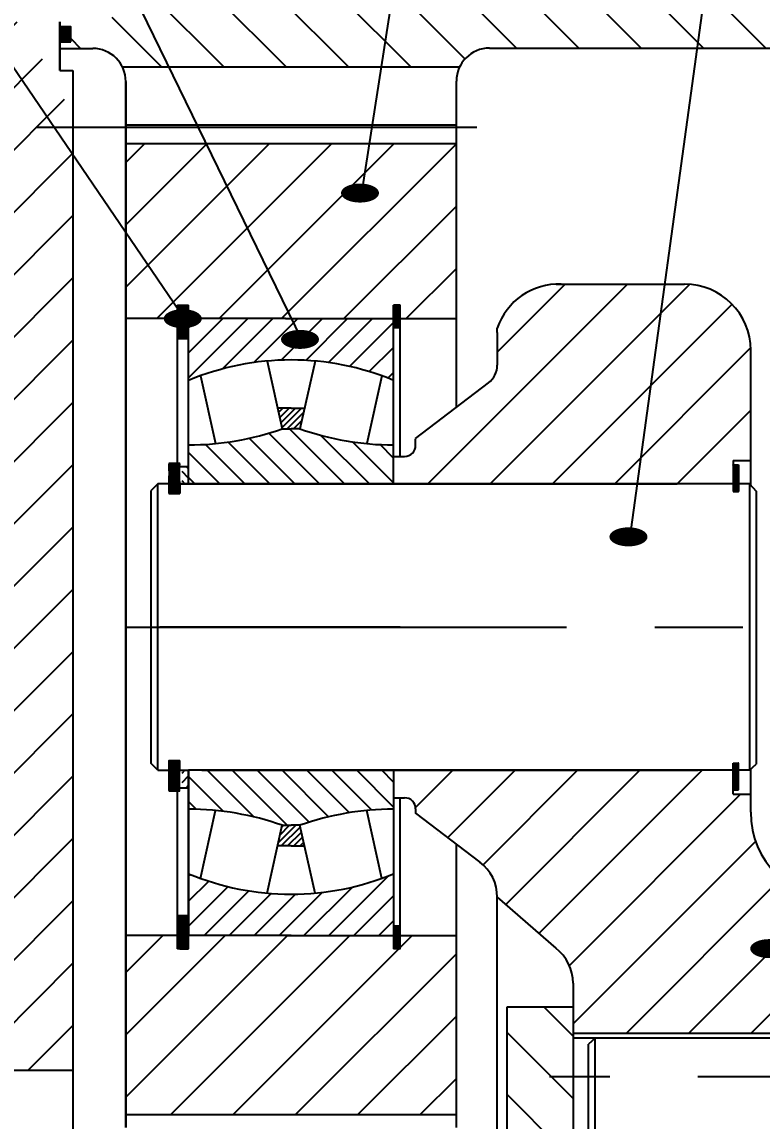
# Model space of a CAD drawing. Header units: millimetres. Extents: x -519 to 6201, y -152 to 4787.
# Drawn here: x 1500.7 to 1836.5, y 1435.1 to 1934 of the extents above; entities that cross this region are included whole.
import ezdxf
from ezdxf.enums import TextEntityAlignment as Align

# ---------------------------------------------------------------- set-up
doc = ezdxf.new("R2010")
doc.units = ezdxf.units.MM
doc.header["$LTSCALE"] = 160
doc.linetypes.add('G', pattern=[2, 1.25, -0.25, 0.25, -0.25])
for name, color, linetype in [('01', 7, 'Continuous'), ('02', 1, 'Continuous'), ('05', 4, 'G'), ('10', 1, 'Continuous')]:
    doc.layers.add(name, color=color, linetype=linetype)
doc.styles.get("Standard").update_dxf_attribs({"font": 'isocp', "width": 0.707, "bigfont": 'intecad.shx'})
pattern_1 = [(225, (5325.254565309659, -3742.7974564551), (14.14213562373095, -14.14213562373095), [])]
pattern_2 = [(135, (5328.254565309659, -3742.7974564551), (-0.07071067811865475, -0.07071067811865475), [])]
pattern_3 = [(44.99999999783889, (-3232.590672209882, 5307.120730104639), (0.07071067811598768, -0.07071067812132183), [])]
pattern_4 = [(314.9999999976978, (-3232.590672494044, -1988.497655601119), (0.070710678121496, 0.0707106781158135), [])]

msp = doc.modelspace()

# ---------------------------------------------------------------- hatches: boundary and pattern name
at = {"layer": '02'}
h = msp.add_hatch(dxfattribs=at)
h.set_pattern_fill('_USER', color=256, scale=20, angle=135, style=0, pattern_type=0)
h.set_pattern_definition([(135, (5325.254565309659, -3742.7974564551), (-14.14213562373095, -14.14213562373095), [])])
h.paths.add_polyline_path([(1561.157958594103, 680.4065370625915), (1532.805431010417, 626.8212788037883), (1532.805431010417, 626.3565370625922), (1533.805431010419, 626.3565370625922), (1533.805431010419, 606.9815370625922), (1756.355608969275, 606.9815370625922), (1773.225793824798, 671.8565370625922), (1712.805431010421, 671.8565370625922, -0.289261294317525), (1699.262997698789, 680.4065370625915)])
h.paths.add_polyline_path([(1517.805431010419, 671.9815370625922), (1517.805431010419, 649.9815370625922), (1545.059768909779, 649.9815370625922), (1561.157958594103, 680.4065370625915), (1546.287618332956, 680.4065370625915, -0.2867567683141176), (1532.805431010419, 671.9815370625922)])
h.paths.add_polyline_path([(1517.805431010419, 649.9815370625922), (1517.805431010419, 637.7383368618514), (1521.805431010419, 637.7383368618514), (1521.805431010419, 630.7383368618514), (1517.805431010419, 630.7383368618514), (1517.805431010419, 626.3565370625922), (1532.559531233785, 626.3565370625922), (1545.059768909779, 649.9815370625922)])
h.paths.add_polyline_path([(1773.225793824798, 671.8565370625922), (1756.355608969275, 606.9815370625922), (1883.805431010419, 606.9815370625922), (1883.805431010419, 593.7015370625934), (1933.805431010419, 593.7015370625934), (1933.805431010419, 617.6065370625922), (1952.805431010419, 617.6065370625922), (1952.805431010419, 671.8565370625922)])
h.paths.add_polyline_path([(1883.805431010419, 567.7015370625934), (1883.805431010419, 535.6315370625919), (1933.805431010419, 535.6315370625919), (1933.805431010419, 567.7015370625934)])
h.paths.add_polyline_path([(1549.953199715434, 1986.981537062592), (1578.914883889299, 1913.556537062593), (1661.168942548054, 1913.556537062593), (1669.184071563496, 1986.981537062592)])
h.paths.add_polyline_path([(1549.073774771171, 1943.981537062592), (1544.056194034622, 1935.981537062443), (1538.89164243223, 1935.981537062443), (1538.89164243223, 1933.981537062418), (1517.805431010419, 1933.981537062418), (1517.805431010419, 1931.981537062592), (1522.805431010419, 1931.981537062592), (1522.805431010419, 1924.981537062592), (1517.805431010419, 1924.981537062592), (1517.805431010419, 1921.981537062592), (1532.805431010419, 1921.981537062592, -0.2867567683141442), (1546.287618332956, 1913.556537062593), (1578.914883889299, 1913.556537062593), (1566.914077066148, 1943.981537062592)])
h.paths.add_polyline_path([(1533.805431010419, 1986.981537062592), (1533.805431010419, 1967.606537062592), (1517.805431010419, 1967.606537062592), (1517.805431010419, 1953.981537062683), (1538.89164243223, 1953.981537062685), (1538.89164243223, 1951.981537062658), (1544.056194034622, 1951.981537062656), (1549.073774771186, 1943.981537062592), (1566.91407706615, 1943.981537062592), (1549.953199715434, 1986.981537062592)])
h.paths.add_polyline_path([(1669.184071563496, 1986.981537062592), (1661.168942548054, 1913.556537062593), (1699.262997698787, 1913.556537062591, -0.2892612943175812), (1712.805431010419, 1922.106537062592), (1799.842743319557, 1922.106537062592), (1806.597388653, 1986.981537062592)])
h.paths.add_polyline_path([(1806.597388653, 1986.981537062592), (1799.842743319557, 1922.106537062592), (1926.387644765628, 1922.106537062592), (1937.78471489469, 1976.431537062593), (1933.805431010419, 1976.431537062593), (1933.805431010421, 2000.261537062591), (1883.805431010421, 2000.261537062591), (1883.805431010421, 1995.011537062278), (1883.805431010419, 1986.981537062592)])
h.paths.add_polyline_path([(1937.784714894692, 1976.431537062593), (1926.387644765628, 1922.106537062592), (1952.805431010419, 1922.106537062592), (1952.805431010419, 1976.431537062593)])
h.paths.add_polyline_path([(1883.805431010419, 2058.331537062592), (1883.805431010419, 2026.261537062593), (1933.805431010419, 2026.261537062591), (1933.805431010419, 2058.331537062594)])
h.paths.add_polyline_path([(1629.974811936024, 1946.52771981414), (1629.974811936024, 1961.698718929968), (1610.282504243715, 1961.698718929968), (1610.282504243715, 1946.52771981414)], flags=24)
h = msp.add_hatch(dxfattribs=at)
h.set_pattern_fill('_USER', color=256, scale=20, angle=225, style=0, pattern_type=0)
h.set_pattern_definition(pattern_1)
h.paths.add_polyline_path([(1458.805431010419, 1933.981537062418), (1458.805431010419, 1896.473722683816), (1464.805431010419, 1896.473722683816), (1464.805431010419, 1892.473722683822, -0.04371584273154108), (1464.805431010419, 1891.977869177986), (1464.805431010419, 1888.473722683816), (1458.805431010419, 1888.473722683816), (1458.805431010419, 1880.956537062593), (1448.805431010419, 1880.956537062593), (1448.805431010419, 1473.194037062594), (1490.81743101042, 1473.194037062594), (1490.81743101042, 1458.194037062594), (1523.805431010419, 1458.194037062594), (1523.805431010419, 1892.082763538792), (1500.920489260817, 1933.981537062418)])
h.paths.add_polyline_path([(1471.972102214381, 1986.981537062592), (1489.996569620543, 1953.981537062685), (1517.805431010419, 1953.981537062685), (1517.805431010419, 1967.606537062592), (1532.805431010419, 1967.606537062592), (1532.805431010417, 1986.981537062592)])
h.paths.add_polyline_path([(1471.972102214381, 1986.981537062592), (1458.805431010419, 1986.981537062592), (1458.805431010419, 1953.981537062683), (1489.996569620543, 1953.981537062685)])
h.paths.add_polyline_path([(1490.81743101042, 1135.769037062591), (1490.81743101042, 1120.769037062591), (1448.805431010421, 1120.769037062587), (1448.805431010421, 831.8440370625915), (1508.480431014704, 831.8440370625915), (1508.480431014704, 812.0899374711892), (1523.805431010417, 812.0899374711892), (1523.805431010417, 1135.769037062591)])
h.paths.add_polyline_path([(1548.330838380772, 1669.066449329033), (1501.692000808137, 1669.066449329033), (1501.692000808137, 1705.066449329033), (1548.330838380772, 1705.066449329033)], flags=9)
h.paths.add_polyline_path([(1534.67983101042, 1517.703475061954), (1504.015031010419, 1517.703475061954), (1504.015031010419, 1553.703475061954), (1534.67983101042, 1553.703475061954)], flags=9)
h.paths.add_polyline_path([(1479.900993076245, 1734.572665323474), (1479.900993076245, 1749.743664439301), (1460.208685383936, 1749.743664439301), (1460.208685383936, 1734.572665323474)], flags=24)
h.paths.add_polyline_path([(1471.176617984828, 1883.18425242629), (1471.176617984828, 1898.355251542117), (1451.48431029252, 1898.355251542117), (1451.48431029252, 1883.18425242629)], flags=24)
h = msp.add_hatch(dxfattribs=at)
h.set_pattern_fill('_USER', color=256, scale=0.1, angle=135, style=0, pattern_type=0)
h.set_pattern_definition([(135, (5325.254565309659, -3742.7974564551), (-0.07071067811865475, -0.07071067811865475), [])])
h.paths.add_polyline_path([(1517.805431010419, 1931.981537062592), (1517.805431010419, 1924.981537062592), (1522.805431010419, 1924.981537062592), (1522.805431010419, 1931.981537062592)])
h = msp.add_hatch(dxfattribs=at)
h.set_pattern_fill('_USER', color=256, scale=20, angle=225, style=0, pattern_type=0)
h.set_pattern_definition(pattern_1)
h.paths.add_polyline_path([(1620.305431010421, 1519.311537084957), (1576.305431015356, 1519.311537084957), (1576.305431015356, 1513.216682136322), (1573.305431015356, 1513.216682136324), (1573.305431015356, 1519.311537084957), (1547.805431010419, 1519.311537084958), (1547.805431010419, 1438.062886870944), (1697.805431010421, 1438.062886870944), (1697.805431010421, 1519.311537086419), (1672.305431000127, 1519.311537085939), (1672.305430999898, 1513.216682134457), (1669.305431005588, 1513.216682134568), (1669.30543100558, 1519.311537085881)])
h.paths.add_polyline_path([(1623.97756838495, 1799.31153704014), (1669.30543101069, 1799.311537039287), (1669.305431010919, 1805.406391987093), (1672.305431010919, 1805.406391986978), (1672.305431010688, 1799.311537039231), (1697.805431010421, 1799.311537038747), (1697.805431010419, 1878.752790167467), (1592.642839294728, 1878.752790167467)])
h.paths.add_polyline_path([(1576.305431015356, 1805.406391988844), (1576.305431015356, 1799.311537040209), (1620.305431010421, 1799.311537040209), (1623.97756838495, 1799.31153704014), (1592.642839294728, 1878.752790167467), (1547.805431010419, 1878.752790167467), (1547.805431010419, 1848.142491565647), (1573.305431015356, 1801.455952585147), (1573.305431015356, 1805.406391988844)])
h.paths.add_polyline_path([(1547.805431010419, 1799.311537040209), (1573.305431015356, 1799.311537040209), (1573.305431015356, 1801.455952585148), (1547.805431010419, 1848.142491565649)], flags=17)
h.paths.add_polyline_path([(1609.830913057663, 1462.327377828956), (1540.817431010418, 1462.327377828956), (1540.817431010418, 1498.332102238405), (1609.830913057663, 1498.332102238405)], flags=9)
h.paths.add_polyline_path([(1664.015241947655, 1849.233492206949), (1664.015241947655, 1864.404491322776), (1644.322934255347, 1864.404491322776), (1644.322934255347, 1849.233492206949)], flags=24)
h.paths.add_polyline_path([(1583.577541008953, 1792.210099650655), (1583.577541008953, 1807.381098766483), (1563.885233316644, 1807.381098766483), (1563.885233316644, 1792.210099650655)], flags=9)
at = {"layer": '02', "linetype": 'Continuous'}
h = msp.add_hatch(dxfattribs=at)
h.set_pattern_fill('_USER', color=1, scale=20, angle=225, style=0, pattern_type=0)
h.set_pattern_definition(pattern_1)
h.paths.add_polyline_path([(1670.752461119539, 869.6515370625923), (1669.305431008147, 862.036179579017), (1669.305431008331, 857.1515370625923), (1674.305431005304, 857.1515370625923, -0.4142135623737038), (1679.305431005304, 852.1515370625832), (1679.305431005302, 851.2592918867624), (1679.305431005302, 850.0719575292744), (1679.305431005302, 849.0337001233813), (1712.443176774711, 823.7650711702493, -0.2339646167216591), (1716.379583622204, 815.8131633437672), (1716.379583622204, 800.86289614577), (1716.379583622204, 798.9815370625922, 0.3325702657033952), (1745.379583622183, 778.9815370625922), (1801.379583627177, 778.9815370625922, 0.1229571111519512), (1815.481737685083, 782.5026917152766), (1823.379583627177, 861.8378661213039), (1823.379583627177, 869.6515370625759)])
h.paths.add_polyline_path([(1815.481737685083, 782.5026917152766, 0.2771414954476824), (1831.379583627177, 808.9815370625922), (1831.379583627177, 859.0466218927406), (1823.10171423231, 859.0466218927388)])
h.paths.add_polyline_path([(1750.805431010419, 1118.931537062591), (1750.805431010419, 1096.201346433479, -0.2337904162051324), (1742.943121755673, 1080.30554625316), (1716.379583622204, 1057.231920573529, -0.2339646167216165), (1708.506769927219, 1041.328104920566), (1702.503744643941, 1036.750599270815), (1695.454376280671, 999.6515370625923), (1807.542747196431, 999.6515370625923), (1823.379583627177, 999.6515370625941), (1823.379583627177, 1010.494888152555), (1831.379583627177, 1010.494888152555), (1831.379583627177, 1018.72153706259, -0.414213562373105), (1871.379583627177, 1058.72153706259), (1987.805431010421, 1058.721537062592), (1987.805431010421, 1114.105133807983), (1982.97902775581, 1118.931537062593)])
h.paths.add_polyline_path([(1669.305431005488, 1594.311537062585), (1669.305431005502, 1581.811537062583), (1674.305431005306, 1581.811537062583, -0.4142135623730112), (1679.305431005304, 1576.811537062583), (1679.305431005304, 1574.901957529274), (1708.506769927221, 1552.634969204618, -0.233964616721616), (1716.379583622204, 1536.731153551654), (1742.923472219517, 1513.523555046996, -0.2341162140597938), (1750.805431010421, 1497.612770111781), (1750.805431010421, 1475.031537062591), (1982.631834265027, 1475.031537062593), (1987.805431010421, 1480.205133807985), (1987.805431010421, 1535.241537062594), (1871.379583627177, 1535.241537062591, -0.4142135623730998), (1831.379583627177, 1575.241537062591), (1831.379583627177, 1583.46818597262), (1823.379583627179, 1583.46818597262), (1823.379583627179, 1594.311537062587)])
h.paths.add_polyline_path([(1743.122714631077, 1814.981537062592, 0.3113914953812779), (1716.379583627177, 1794.981537062592), (1716.379583627177, 1793.100177979414), (1716.379583627177, 1778.149910781417, -0.2339646167216349), (1712.443176779684, 1770.198002954935), (1679.305431005304, 1744.929373998011), (1679.305431005304, 1743.891116595901), (1679.305431005304, 1742.703782238413), (1679.305431005306, 1741.811537062594, -0.4142135623737038), (1674.305431005306, 1736.811537062583), (1669.305431005504, 1736.811537062585), (1669.305431005488, 1724.311537062589), (1779.248753743776, 1724.311537062596), (1788.689118944291, 1814.981537062592)])
h.paths.add_polyline_path([(1788.689118944291, 1814.981537062592), (1779.248753743775, 1724.311537062598), (1823.379583627179, 1724.311537062598), (1823.379583627179, 1734.916452232437), (1831.379583627177, 1734.916452232438), (1831.379583627177, 1784.981537062592, 0.4142135623730906), (1801.379583627177, 1814.981537062592)])
h.paths.add_polyline_path([(1832.939300383391, 859.4269487520426), (1832.939300383391, 874.5979478678703), (1813.246992691083, 874.5979478678703), (1813.246992691083, 859.4269487520426)], flags=9)
h.paths.add_polyline_path([(1849.727141704699, 1506.262158696052), (1849.727141704699, 1521.433157811879), (1830.03483401239, 1521.433157811879), (1830.03483401239, 1506.262158696052)], flags=24)
at = {"layer": '02'}
h = msp.add_hatch(dxfattribs=at)
h.set_pattern_fill('_USER', color=256, scale=0.1, angle=135, style=0, pattern_type=0)
h.set_pattern_definition(pattern_2)
h.paths.add_polyline_path([(1571.305431015356, 1799.311537040211), (1571.305431015356, 1790.271352548333), (1576.305431015354, 1790.27135254835), (1576.305431015356, 1799.311537040209)])
h.paths.add_polyline_path([(1571.305431015354, 1805.406391988861), (1571.305431015354, 1799.311537040209), (1576.305431015356, 1799.311537040209), (1576.305431015356, 1801.455952585148), (1574.147716885883, 1805.40639198887)], flags=16)
h.paths.add_polyline_path([(1586.577541008953, 1792.210099650655), (1586.577541008953, 1807.381098766483), (1566.885233316644, 1807.381098766483), (1566.885233316644, 1792.210099650655)], flags=9)
h = msp.add_hatch(dxfattribs=at)
h.set_pattern_fill('_USER', color=256, scale=0.1, angle=135, style=0, pattern_type=0)
h.set_pattern_definition([(225.0000000001876, (5328.254565291972, 7061.420530592583), (-0.07071067811888627, 0.07071067811842323), [])])
h.paths.add_polyline_path([(1571.305431014897, 1799.311537040226), (1571.305431014877, 1805.406391988859), (1576.305431014877, 1805.406391988875), (1576.305431014897, 1799.311537040242)])
h.paths.add_polyline_path([(1571.305431014926, 1790.271352548333), (1571.305431014895, 1799.311537040226), (1576.305431014897, 1799.311537040242), (1576.305431014926, 1790.27135254835)])
at = {"layer": '02', "linetype": 'Continuous'}
h = msp.add_hatch(dxfattribs=at)
h.set_pattern_fill('_USER', color=1, scale=0.1, angle=135, style=0, pattern_type=0)
h.set_pattern_definition(pattern_4)
h.paths.add_polyline_path([(1669.305431010866, 1795.111746280877), (1672.305431010866, 1795.111746280754), (1672.305431011279, 1805.406391986974), (1669.305431011279, 1805.406391987098)])
h = msp.add_hatch(dxfattribs=at)
h.set_pattern_fill('_USER', color=1, scale=0.1, angle=135, style=0, pattern_type=0)
h.set_pattern_definition(pattern_4)
h.paths.add_polyline_path([(1669.305431010866, 1795.111746280877), (1672.305431010866, 1795.111746280754), (1672.305431011279, 1805.406391986974), (1669.305431011279, 1805.406391987098)])
at = {"layer": '02'}
h = msp.add_hatch(dxfattribs=at)
h.set_pattern_fill('_USER', color=256, scale=3, angle=135, style=0, pattern_type=0)
h.set_pattern_definition([(135, (5325.254565309659, -3742.7974564551), (-2.121320343559643, -2.121320343559642), [])])
h.paths.add_polyline_path([(1573.305431014926, 1790.27135254835), (1573.305431014897, 1799.311537040242), (1576.305431014895, 1799.311537040253), (1576.305431014926, 1790.271352548361)])
at = {"layer": '02', "linetype": 'Continuous'}
h = msp.add_hatch(dxfattribs=at)
h.set_pattern_fill('_USER', color=1, scale=0.1, angle=225, style=0, pattern_type=0)
h.set_pattern_definition([(135, (5324.254565309659, 7061.420530580265), (0.07071067811865475, 0.07071067811865477), [])])
h.paths.add_polyline_path([(1567.305431015356, 1733.641900519629), (1572.305431015356, 1733.641900519629), (1572.305431015356, 1724.311537062587), (1567.305431015356, 1724.311537062587)])
h.paths.add_polyline_path([(1572.305431015356, 1724.311537062583), (1572.305431015356, 1719.899630071988), (1567.305431015356, 1719.899630071989), (1567.305431015356, 1724.311537062583)])
at = {"layer": '02'}
h = msp.add_hatch(dxfattribs=at)
h.set_pattern_fill('_USER', color=256, scale=3, angle=225, style=0, pattern_type=0)
h.set_pattern_definition([(135, (5325.254565309659, 7061.420530580265), (2.121320343559642, 2.121320343559643), [])])
h.paths.add_polyline_path([(1573.305431015356, 1732.269310952991), (1576.305431015356, 1732.269310952991), (1576.305431015356, 1724.311537062587), (1573.305431015354, 1724.311537062587)])
at = {"layer": '02', "linetype": 'Continuous'}
h = msp.add_hatch(dxfattribs=at)
h.set_pattern_fill('_USER', color=1, scale=0.1, angle=135, style=0, pattern_type=0)
h.set_pattern_definition([(225, (6727.775686980059, -1988.616873756392), (-0.07071067811865475, 0.07071067811865475), [])])
h.paths.add_polyline_path([(1823.379583627179, 1732.916452232433), (1825.879583627179, 1732.916452232437), (1825.879583627179, 1720.780095154963), (1823.379583627179, 1720.780095154966)])
h = msp.add_hatch(dxfattribs=at)
h.set_pattern_fill('_USER', color=1, scale=0.1, angle=225, style=0, pattern_type=0)
h.set_pattern_definition([(225, (5324.254565309659, -3742.7974564551), (0.07071067811865475, -0.07071067811865477), [])])
h.paths.add_polyline_path([(1567.305431015356, 1584.981173605539), (1572.305431015356, 1584.981173605539), (1572.305431015356, 1594.311537062583), (1567.305431015356, 1594.311537062583)])
h.paths.add_polyline_path([(1572.305431015356, 1594.311537062583), (1572.305431015356, 1598.72344405318), (1567.305431015356, 1598.72344405318), (1567.305431015356, 1594.311537062583)])
h = msp.add_hatch(dxfattribs=at)
h.set_pattern_fill('_USER', color=1, scale=0.1, angle=135, style=0, pattern_type=0)
h.set_pattern_definition([(135, (6727.775686980059, 5307.001511961448), (-0.07071067811865475, -0.07071067811865475), [])])
h.paths.add_polyline_path([(1823.379583627179, 1585.46818597262), (1825.879583627181, 1585.46818597262), (1825.879583627179, 1597.60454305009), (1823.379583627179, 1597.60454305009)])
at = {"layer": '02'}
h = msp.add_hatch(dxfattribs=at)
h.set_pattern_fill('_USER', color=256, scale=3, angle=225, style=0, pattern_type=0)
h.set_pattern_definition([(225, (5325.254565309659, -3742.7974564551), (2.121320343559642, -2.121320343559643), [])])
h.paths.add_polyline_path([(1573.305431015356, 1586.353763172175), (1576.305431015356, 1586.353763172175), (1576.305431015356, 1594.311537062583), (1573.305431015354, 1594.311537062581)])
h = msp.add_hatch(dxfattribs=at)
h.set_pattern_fill('_USER', color=256, scale=0.1, angle=135, style=0, pattern_type=0)
h.set_pattern_definition(pattern_2)
h.paths.add_polyline_path([(1571.305431015356, 1513.216682136326), (1576.305431015356, 1513.216682136326), (1576.305431015356, 1519.311537084957), (1571.305431015356, 1519.311537084957)])
h.paths.add_polyline_path([(1571.305431015356, 1519.311537084957), (1576.305431015356, 1519.311537084957), (1576.305431015356, 1528.351721576849), (1571.305431015356, 1528.351721576849)])
at = {"layer": '02', "linetype": 'Continuous'}
h = msp.add_hatch(dxfattribs=at)
h.set_pattern_fill('_USER', color=1, scale=0.1, angle=135, style=0, pattern_type=0)
h.set_pattern_definition(pattern_3)
h.paths.add_polyline_path([(1669.305431000287, 1523.511327840789), (1672.305431000285, 1523.511327840676), (1672.305430999898, 1513.216682134456), (1669.305430999898, 1513.216682134568)])
h = msp.add_hatch(dxfattribs=at)
h.set_pattern_fill('_USER', color=1, scale=0.1, angle=135, style=0, pattern_type=0)
h.set_pattern_definition(pattern_3)
h.paths.add_polyline_path([(1669.305431000287, 1523.511327840789), (1672.305431000287, 1523.511327840676), (1672.305430999898, 1513.216682134456), (1669.305430999898, 1513.216682134568)])
h = msp.add_hatch(dxfattribs=at)
h.set_pattern_fill('_USER', color=1, scale=20, angle=135, style=0, pattern_type=0)
h.set_pattern_definition([(135, (0, 0), (-14.14213562373095, -14.14213562373095), [])])
h.paths.add_polyline_path([(1750.805431010421, 1486.981537062592), (1720.805431010419, 1486.981537062592), (1720.805431010419, 1393.941883529179), (1750.80543101042, 1393.858355752391)])
h.paths.add_polyline_path([(1720.805431010419, 1341.981537062592), (1730.805431010419, 1341.981537062592), (1730.805431010419, 1296.981537062592), (1750.80543101042, 1296.981537062592), (1750.805431010421, 1393.858355752391), (1720.805431010419, 1393.941883529179)])
h.paths.add_polyline_path([(1750.80543101042, 1296.981537062592), (1730.805431010419, 1296.981537062592), (1730.805431010419, 1251.981537062592), (1720.805431010417, 1251.981537062592), (1720.805431010417, 1199.958920827169), (1750.805431010419, 1199.958920827169)])
h.paths.add_polyline_path([(1720.805431010417, 1107.750968393846), (1720.805431010417, 1106.981537062592), (1750.805431010419, 1106.981537062592), (1750.80543101042, 1199.95892082717), (1734.91801507834, 1199.95892082717)])
h.paths.add_polyline_path([(1749.818431143737, 1231.618839481693), (1749.818431143737, 1246.789838597518), (1730.126123451429, 1246.789838597518), (1730.126123451429, 1231.618839481693)], flags=24)
at = {"layer": '10'}
h = msp.add_hatch(dxfattribs=at)
h.set_pattern_fill('U', color=256, scale=8, angle=224.9999999882484, style=0, pattern_type=0)
h.set_pattern_definition([(224.9999999882484, (1576.305431015356, 1659.311537062583), (5.65685424833214, -5.65685425065262), [])])
edge = h.paths.add_edge_path()
edge.add_arc((1622.805431010381, 1659.311537062583), 121.2499999811928, 247.44903025806332, 270.00000000000006, ccw=False)
edge.add_line((1576.305431015356, 1547.332465375495), (1576.305431015356, 1519.311537084957))
edge.add_line((1576.305431015356, 1519.311537084957), (1622.805431010383, 1519.311537084957))
edge.add_line((1622.805431010383, 1519.311537084957), (1669.305431005582, 1519.311537085833))
edge.add_line((1669.30543100558, 1519.311537085833), (1669.305431005408, 1547.332465375495))
edge.add_arc((1622.805431010383, 1659.311537062583), 121.2499999811928, 269.99999999999994, 292.5509697419367, ccw=False)
edge = h.paths.add_edge_path()
edge.add_line((1669.305431005408, 1771.290608749671), (1669.30543100558, 1799.311537039333))
edge.add_line((1669.30543100558, 1799.311537039333), (1622.805431010381, 1799.311537040209))
edge.add_line((1622.805431010383, 1799.311537040209), (1576.305431015356, 1799.311537040209))
edge.add_line((1576.305431015356, 1799.311537040209), (1576.305431015356, 1771.290608749671))
edge.add_arc((1622.805431010381, 1659.311537062583), 121.249999981193, 449.99999999999994, 472.5509697419367, ccw=False)
edge.add_arc((1622.805431010383, 1659.311537062583), 121.2499999811929, 427.4490302580633, 450, ccw=False)
h = msp.add_hatch(dxfattribs=at)
h.set_pattern_fill('U', color=256, scale=2, angle=224.9999999882484, style=0, pattern_type=0)
h.set_pattern_definition([(224.9999999882484, (1576.305431015356, 1659.311537062583), (1.414213562083035, -1.414213562663155), [])])
h.paths.add_polyline_path([(1628.928692275075, 1559.962562270798), (1626.852799417899, 1569.337562271009), (1622.805431010383, 1569.337562271009), (1618.758062602864, 1569.337562271009), (1616.682169745688, 1559.962562270798), (1622.805431010383, 1559.962562270798)])
h.paths.add_polyline_path([(1622.805431010383, 1758.660511854368), (1616.682169745688, 1758.660511854368), (1618.758062602864, 1749.285511854157), (1622.805431010383, 1749.285511854157), (1626.852799417899, 1749.285511854157), (1628.928692275075, 1758.660511854368)])
h = msp.add_hatch(dxfattribs=at)
h.set_pattern_fill('U', color=256, scale=8, angle=314.9999999647452, style=0, pattern_type=0)
h.set_pattern_definition([(314.9999999647452, (1576.305431015356, 1659.311537062583), (5.656854252973113, 5.656854246011648), [])])
edge = h.paths.add_edge_path()
edge.add_line((1669.305431005408, 1576.624037062954), (1669.305431005488, 1594.311537076713))
edge.add_line((1669.305431005488, 1594.311537076713), (1576.305431015356, 1594.30223707697))
edge.add_line((1576.305431015356, 1594.30223707697), (1576.305431015356, 1576.624037062954))
edge.add_arc((1576.305431015356, 1449.311537083596), 127.3124999793561, 430.5215562889446, 450, ccw=False)
edge.add_line((1618.758062602864, 1569.337562271009), (1622.805431010383, 1569.337562271009))
edge.add_line((1622.805431010383, 1569.337562271009), (1626.852799417901, 1569.337562271009))
edge.add_arc((1669.305431005408, 1449.311537083596), 127.3124999793562, 450, 469.47844371105543, ccw=False)
edge = h.paths.add_edge_path()
edge.add_line((1669.305431005488, 1724.311537048453), (1669.305431005408, 1741.999037062212))
edge.add_arc((1669.305431005408, 1869.31153704157), 127.3124999793563, 250.5215562889446, 270, ccw=False)
edge.add_line((1626.852799417899, 1749.285511854157), (1622.805431010381, 1749.285511854157))
edge.add_line((1622.805431010383, 1749.285511854157), (1618.758062602864, 1749.285511854157))
edge.add_arc((1576.305431015356, 1869.31153704157), 127.3124999793559, 270, 289.47844371105543, ccw=False)
edge.add_line((1576.305431015356, 1741.999037062212), (1576.305431015356, 1724.320837048196))
edge.add_line((1576.305431015356, 1724.320837048196), (1669.305431005489, 1724.311537048453))

# ---------------------------------------------------------------- linework, layer by layer
at = {"layer": '01'}
for p, q in [((1517.805431010419, 1933.981537062416), (1517.805431010419, 1911.981537062592)), ((1523.805431010419, 1911.981537062592), (1523.805431010419, 1368.363361020082)), ((1547.805431010421, 1906.981537062592), (1547.805431010421, 1432.123037062592)), ((1697.805431010421, 1759.036236879242), (1697.805431010419, 1907.106537062592)), ((1547.805431010421, 1878.752790167467), (1697.805431010419, 1878.752790167467)), ((1743.122714631077, 1814.981537062592), (1801.379583627177, 1814.981537062592)), ((1571.305431014875, 1805.406391988859), (1576.305431014877, 1805.406391988877)), ((1571.305431014875, 1805.406391988859), (1576.305431014877, 1805.406391988877)), ((1576.305431015356, 1724.311537062583), (1576.305431015356, 1805.406391988844)), ((1669.305431007861, 1724.311537062583), (1669.305431010919, 1805.406391987091)), ((1669.305431007861, 1724.311537062583), (1669.305431010919, 1805.406391987091)), ((1672.305431010921, 1805.406391986978), (1669.305431010919, 1805.406391987091)), ((1672.305431011279, 1805.406391986974), (1669.305431011278, 1805.406391987098)), ((1672.305431011279, 1805.406391986974), (1669.305431011278, 1805.406391987098)), ((1672.305431010921, 1805.406391986978), (1669.305431010919, 1805.406391987091)), ((1672.305431008331, 1736.811537062583), (1672.305431010919, 1805.406391986978)), ((1672.305431008333, 1736.811537062583), (1672.305431010919, 1805.406391986978)), ((1620.305431010421, 1799.311537040209), (1547.805431010421, 1799.311537040209)), ((1576.305431015356, 1724.311537062583), (1576.305431015356, 1799.311537040209)), ((1620.305431010421, 1799.311537040209), (1697.805431010421, 1799.311537038749)), ((1669.305431005488, 1724.311537062583), (1669.30543100558, 1799.311537039333)), ((1669.305431005488, 1724.311537062583), (1669.30543100558, 1799.311537039333)), ((1672.305431010866, 1795.111746280754), (1669.305431010866, 1795.111746280877)), ((1672.305431010866, 1795.111746280754), (1669.305431010866, 1795.111746280877)), ((1716.379583627177, 1793.100177979414), (1716.379583627177, 1794.981537062592)), ((1716.379583627177, 1793.100177979414), (1716.379583627177, 1778.149910781417)), ((1831.379583627177, 1723.771797742579), (1831.379583627177, 1784.981537062592)), ((1611.940660428946, 1780.073779736574), (1618.758062602864, 1749.285511854157)), ((1633.670201591815, 1780.073779736574), (1626.852799417899, 1749.285511854157)), ((1581.67378335044, 1773.371828383524), (1588.491185524356, 1742.583560501106)), ((1663.937078670323, 1773.371828383524), (1657.119676496407, 1742.583560501106)), ((1679.305431005304, 1744.929373998011), (1712.443176779684, 1770.198002954935)), ((1622.805431010383, 1758.660511854368), (1616.682169745688, 1758.660511854368)), ((1622.805431010383, 1758.660511854368), (1628.928692275075, 1758.660511854368)), ((1618.758062602864, 1749.285511854157), (1622.805431010383, 1749.285511854157)), ((1626.852799417899, 1749.285511854157), (1622.805431010383, 1749.285511854157)), ((1679.305431005304, 1742.703782238413), (1679.305431005304, 1743.891116595901)), ((1679.305431005306, 1741.81153706259), (1679.305431005304, 1742.703782238413)), ((1669.30543100249, 1736.811537062583), (1674.305431005306, 1736.811537062583)), ((1823.379583627179, 1734.916452232437), (1831.379583627177, 1734.916452232437)), ((1823.379583627179, 1734.916452232437), (1823.379583627179, 1720.780095154966)), ((1823.379583627179, 1732.916452232437), (1825.879583627179, 1732.916452232437)), ((1825.879583627179, 1732.916452232437), (1825.879583627179, 1720.780095154963)), ((1562.305431015356, 1724.311537062583), (1559.305431015356, 1721.311537062583)), ((1559.305431015356, 1597.311537062583), (1559.305431015356, 1721.311537062583)), ((1562.305431015356, 1594.311537062583), (1562.305431015356, 1724.311537062583)), ((1830.879583627179, 1724.311537062598), (1562.305431015356, 1724.311537062583)), ((1572.379583627177, 1724.311537062583), (1797.975327451636, 1724.311537062583)), ((1669.305431005419, 1724.311537048453), (1576.305431015356, 1724.320837048196)), ((1830.879583627177, 1724.311537062599), (1830.879583627179, 1594.311537062585)), ((1830.879583627177, 1724.311537062599), (1833.879583627177, 1721.073101142475)), ((1823.379583627181, 1720.780095154966), (1825.879583627179, 1720.780095154963)), ((1833.879583627177, 1721.073101142475), (1833.879583627177, 1597.073101142457)), ((1562.305431015356, 1594.311537062583), (1559.305431015356, 1597.311537062583)), ((1823.379583627179, 1583.46818597262), (1823.379583627179, 1597.60454305009)), ((1823.379583627181, 1597.60454305009), (1825.879583627179, 1597.60454305009)), ((1825.879583627179, 1585.46818597262), (1825.879583627179, 1597.60454305009)), ((1830.879583627179, 1594.311537062585), (1833.879583627177, 1597.073101142457)), ((1562.305431015356, 1594.311537062583), (1576.305431015356, 1594.311537062583)), ((1669.305431005408, 1594.311537076713), (1576.305431015356, 1594.30223707697)), ((1576.305431015356, 1513.216682136322), (1576.305431015356, 1594.311537062583)), ((1576.305431015356, 1594.311537062583), (1576.305431015356, 1519.311537084957)), ((1830.879583627179, 1594.311537062585), (1580.379583627177, 1594.311537062583)), ((1582.379583627177, 1594.311537062583), (1807.542747196431, 1594.311537062583)), ((1669.305431005488, 1594.311537062583), (1669.305431005588, 1513.216682136322)), ((1669.305431002957, 1594.311537062583), (1669.305430999898, 1513.216682134568)), ((1669.305431002957, 1594.311537062583), (1669.305430999898, 1513.216682134568)), ((1669.305431005488, 1594.311537062583), (1669.305431005588, 1513.216682136322)), ((1831.379583627177, 1575.241537062591), (1831.379583627177, 1594.771797742563)), ((1669.30543100249, 1581.811537062583), (1674.305431005306, 1581.811537062583)), ((1672.305430999898, 1513.216682134456), (1672.305431002486, 1581.811537062583)), ((1672.305430999898, 1513.216682134456), (1672.305431002485, 1581.811537062583)), ((1823.379583627179, 1585.46818597262), (1825.879583627179, 1585.46818597262)), ((1823.379583627179, 1583.46818597262), (1831.379583627179, 1583.46818597262)), ((1679.305431005306, 1576.811537062576), (1679.305431005304, 1575.919291886753)), ((1581.67378335044, 1545.251245741643), (1588.491185524356, 1576.03951362406)), ((1663.937078670323, 1545.251245741643), (1657.119676496407, 1576.03951362406)), ((1679.305431005304, 1575.919291886753), (1679.305431005304, 1574.731957529265)), ((1679.305431005304, 1574.901957529274), (1708.506769927221, 1552.634969204618)), ((1611.940660428946, 1538.549294388592), (1618.758062602864, 1569.337562271009)), ((1618.758062602864, 1569.337562271009), (1622.805431010383, 1569.337562271009)), ((1626.852799417899, 1569.337562271009), (1622.805431010383, 1569.337562271009)), ((1633.670201591815, 1538.549294388592), (1626.852799417899, 1569.337562271009)), ((1689.305431005264, 1565.419291886746), (1689.305431005258, 1565.419291886746)), ((1622.805431010383, 1559.962562270798), (1616.682169745688, 1559.962562270798)), ((1622.805431010383, 1559.962562270798), (1628.928692275075, 1559.962562270798)), ((1697.805431010421, 1432.123037062592), (1697.805431010421, 1560.795094648035)), ((1716.379583622204, 1536.731153551654), (1742.923472219526, 1513.523555046989)), ((1716.379583622203, 1413.729282884612), (1716.379583622204, 1536.731153551654)), ((1672.305431000287, 1523.511327840676), (1669.305431000287, 1523.511327840789)), ((1672.305431000287, 1523.511327840676), (1669.305431000287, 1523.511327840789)), ((1576.305431015356, 1519.311537084957), (1547.805431010421, 1519.311537084957)), ((1622.805431010383, 1519.311537084957), (1576.305431015356, 1519.311537084957)), ((1620.305431010421, 1519.311537084957), (1697.805431010423, 1519.311537086419)), ((1572.305431015354, 1513.216682136324), (1576.305431015356, 1513.216682136322)), ((1672.305430999898, 1513.216682134456), (1669.305430999898, 1513.216682134568)), ((1672.305430999898, 1513.216682134456), (1669.305430999898, 1513.216682134568)), ((1720.805431010419, 1336.981537062592), (1720.805431010419, 1486.981537062592)), ((1720.805431010419, 1486.981537062592), (1750.805431010421, 1486.981537062592)), ((1750.805431010421, 1475.031537062591), (1982.631834265029, 1475.031537062591)), ((1760.805431010419, 1472.705133807985), (1757.805431010419, 1470.052327298766)), ((1490.81743101042, 1458.194037062594), (1523.805431010417, 1458.194037062594)), ((1523.805431010419, 1458.194037062594), (1523.805431010419, 1368.363361020082)), ((1547.805431010421, 1438.062886870944), (1697.805431010421, 1438.062886870944))]:
    msp.add_line(p, q, dxfattribs=at)
at = {"layer": '01', "color": 7, "linetype": 'Continuous'}
for p, q in [((1517.805431010419, 1911.981537062592), (1517.805431010419, 1933.981537062416)), ((1517.805431010419, 1931.981537062592), (1522.805431010419, 1931.981537062592)), ((1517.805431010419, 1931.981537062592), (1521.805431010419, 1931.981537062592)), ((1522.805431010419, 1924.981537062592), (1522.805431010419, 1931.981537062592)), ((1517.805431010419, 1924.981537062592), (1522.805431010419, 1924.981537062592)), ((1517.805431010419, 1924.981537062592), (1521.805431010419, 1924.981537062592)), ((1517.805431010419, 1921.981537062592), (1532.805431010419, 1921.981537062592)), ((1517.805431010419, 1921.981537062592), (1532.805431010419, 1921.981537062592)), ((1712.805431010419, 1922.106537062592), (1952.805431010419, 1922.106537062592)), ((1517.805431010419, 1911.981537062592), (1523.805431010419, 1911.981537062592)), ((1546.287618332956, 1913.556537062593), (1699.262997698787, 1913.556537062591)), ((1547.805431010419, 1432.123037062592), (1547.805431010419, 1906.981537062592)), ((1547.805431010419, 1887.356537062592), (1697.805431010419, 1887.356537062592)), ((1571.305431015356, 1719.899630071988), (1571.305431015356, 1805.406391988859)), ((1571.305431015356, 1790.271352548343), (1576.305431014926, 1790.271352548361)), ((1571.305431015356, 1790.271352548343), (1576.305431014926, 1790.271352548361)), ((1679.305431005304, 1743.891116595901), (1679.305431005304, 1744.759373998)), ((1572.305431015356, 1732.269310952995), (1576.305431015356, 1732.269310952991)), ((1571.305431015356, 1513.216682136324), (1571.305431015356, 1598.72344405318)), ((1572.305431015356, 1586.353763172175), (1576.305431015356, 1586.353763172175)), ((1750.805431010421, 1497.612770111781), (1750.805431010419, 1096.201346433479)), ((1980.305431010419, 1472.705133807985), (1750.805431010421, 1472.705133807983)), ((1760.805431010419, 1121.431537062593), (1760.805431010419, 1472.705133807985)), ((1757.805431010419, 1176.331537062591), (1757.805431010419, 1470.052327298764)), ((1757.805431010419, 1124.431537062593), (1757.805431010419, 1469.878730553374))]:
    msp.add_line(p, q, dxfattribs=at)
msp.add_arc((1532.805431010419, 1906.981537062592), 15, 0, 90, dxfattribs=at)
at = {"layer": '01'}
for centre, radius, start, end in [((1712.805431010419, 1907.106537062592), 15, 90, 180), ((1744.251149129103, 1785.592767084797), 29.41042613129138, 87.80110604715756, 161.3834713278797), ((1801.379583627177, 1784.981537062592), 30, 0, 90), ((1622.805431010383, 1659.311537062583), 121.2499999811933, 90, 112.5509697419311), ((1622.805431010383, 1659.311537062583), 121.2499999811933, 67.44903025806889, 90), ((1706.379583627177, 1778.149910781417), 10, 307.3267207396138, 0), ((1576.305431015356, 1869.31153704157), 127.3124999793559, 270, 289.4784437110076), ((1669.305431005409, 1869.31153704157), 127.3124999793559, 250.5215562889924, 270), ((1674.305431005308, 1741.811537062583), 5, 270, 6.513775987637282e-11), ((1674.305431005308, 1576.811537062583), 5, 359.9999999999349, 90), ((1576.305431015356, 1449.311537083596), 127.3124999793559, 70.5215562889924, 90), ((1669.305431005409, 1449.311537083596), 127.3124999793559, 90, 109.4784437110076), ((1871.379583627177, 1575.241537062591), 40, 180, 270), ((1696.379583622204, 1536.731153551654), 20, 0, 52.67327926038617), ((1622.805431010383, 1659.311537062583), 121.2499999811933, 247.4490302580689, 270), ((1622.805431010383, 1659.311537062583), 121.2499999811933, 270, 292.5509697419311), ((1730.805431010423, 1497.612770111781), 20, 0, 52.70621856337573)]:
    msp.add_arc(centre, radius, start, end, dxfattribs=at)
at = {"layer": '02'}
for p, q in [((1654.921224853638, 1856.322440040725), (1718.932706634411, 2267.778853034045)), ((1574.483523914935, 1799.299047484431), (1258.731397782426, 2262.274187797787)), ((1627.692133758076, 1789.894199260875), (1396.822253277979, 2263.921940482626)), ((1776.745171042842, 1700.265873714617), (1853.577707862943, 2260.849215063584)), ((1567.305431015356, 1733.641900519629), (1572.305431015356, 1733.641900519629)), ((1572.305431015356, 1724.311537062583), (1572.305431015356, 1719.899630071988)), ((1567.305431015356, 1719.899630071988), (1572.305431015356, 1719.899630071988)), ((1567.305431015356, 1598.72344405318), (1572.305431015356, 1598.72344405318)), ((1572.305431015356, 1594.311537062583), (1572.305431015356, 1598.72344405318)), ((1567.305431015356, 1584.981173605539), (1572.305431015356, 1584.981173605539))]:
    msp.add_line(p, q, dxfattribs=at)
at = {"layer": '05', "color": 4, "linetype": 'G'}
for p, q in [((1507.070574758366, 1886.261537062591), (1712.119910905906, 1886.261537062591)), ((1547.805431010419, 1659.311537062592), (1874.576535830222, 1659.311537062592)), ((2327.445605572882, 1455.199633807984), (1740.098533930911, 1455.199633807984))]:
    msp.add_line(p, q, dxfattribs=at)
at = {"layer": '05'}
msp.add_line((1672.305431005448, 1659.311537062583), (1563.305431015394, 1659.311537062583), dxfattribs=at)

# ---------------------------------------------------------------- texts
at = {"layer": '02'}
for width, p, p2 in [(0.6051724137930118, (1662.921224853638, 1851.522440040725), (1662.921224853638, 1861.122440040724)), (0.6051724137930118, (1582.483523914935, 1794.499047484432), (1582.483523914935, 1804.09904748443)), (0.6051724137931265, (1635.692133758078, 1785.094199260876), (1635.692133758078, 1794.694199260877)), (0.6051724137930118, (1784.745171042842, 1695.465873714618), (1784.745171042842, 1705.065873714616)), (0.6051724137930118, (1848.633124610681, 1508.551106529828), (1848.633124610681, 1518.151106529827))]:
    msp.add_text('●', height=16, rotation=90, dxfattribs=dict(at, width=width)).set_placement(p, p2, align=Align.FIT)

doc.saveas('drawing.dxf')
